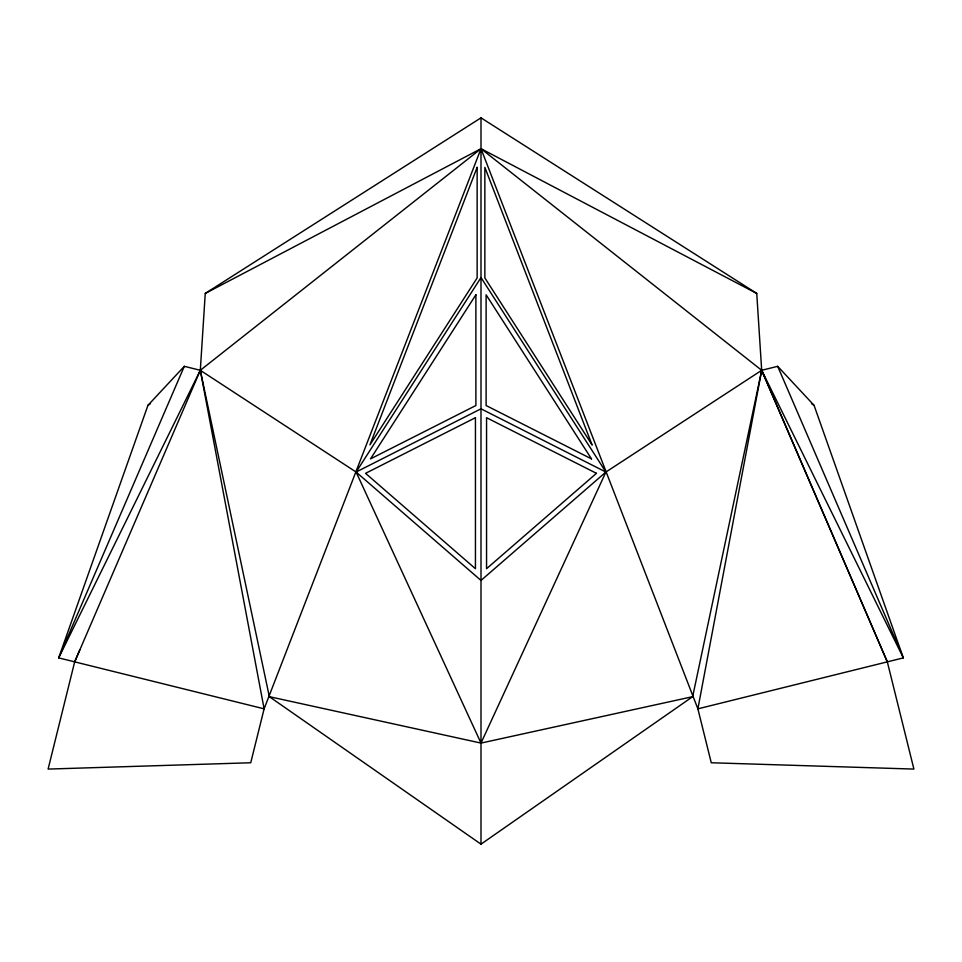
<?xml version="1.0" encoding="UTF-8"?>
<svg xmlns="http://www.w3.org/2000/svg" width="962" height="962" viewBox="0 0 962 962"><rect width="100%" height="100%" fill="white"/><g stroke="black" fill="none" stroke-linecap="round" stroke-linejoin="round"><path stroke-width="1.44" d="M205.255 293.434L481 148.701L761.688 370.298L887.325 661.868L913.9 769.083L711.255 762.758L697.883 708.838L761.688 370.298L756.745 293.434L481 117.833L205.255 293.434L200.312 370.298L264.117 708.838L250.745 762.758L48.1 769.083L74.675 661.868L79.894 649.711M184.307 366.318L58.67 657.888L147.956 405.315L184.307 366.318L200.312 370.298L269.336 696.668L481 844.167L692.664 696.668L761.688 370.298L777.693 366.318L814.044 405.315L903.33 657.888L697.883 708.838L481 148.701L200.312 370.298L58.67 657.888L264.117 708.838L481 148.701L756.745 293.434M74.675 661.868L200.312 370.298L356.108 472.041L481 580.447L605.892 472.041L761.688 370.298L903.33 657.888L777.693 366.318M692.664 696.668L481 743.085L356.108 472.041L481 277.561L605.892 472.041L481 743.085L269.336 696.668M147.956 405.315L150.457 403.643M356.108 472.041L481 408.814L605.892 472.041M811.543 403.643L814.044 405.315M761.688 370.298L887.325 661.868M481 117.833L481 844.167M477.14 167.34L369.949 444.853L477.14 277.934L477.14 167.34M475.889 294.793L370.502 458.886L475.889 405.531L475.889 294.793M596.44 473.328L486.556 568.71L486.556 417.7L596.44 473.328M475.444 417.7L365.56 473.328L475.444 568.71L475.444 417.7M591.498 458.886L486.111 405.531L486.111 294.793L591.498 458.886M592.051 444.853L484.86 277.934L484.86 167.34L592.051 444.853"/></g></svg>
